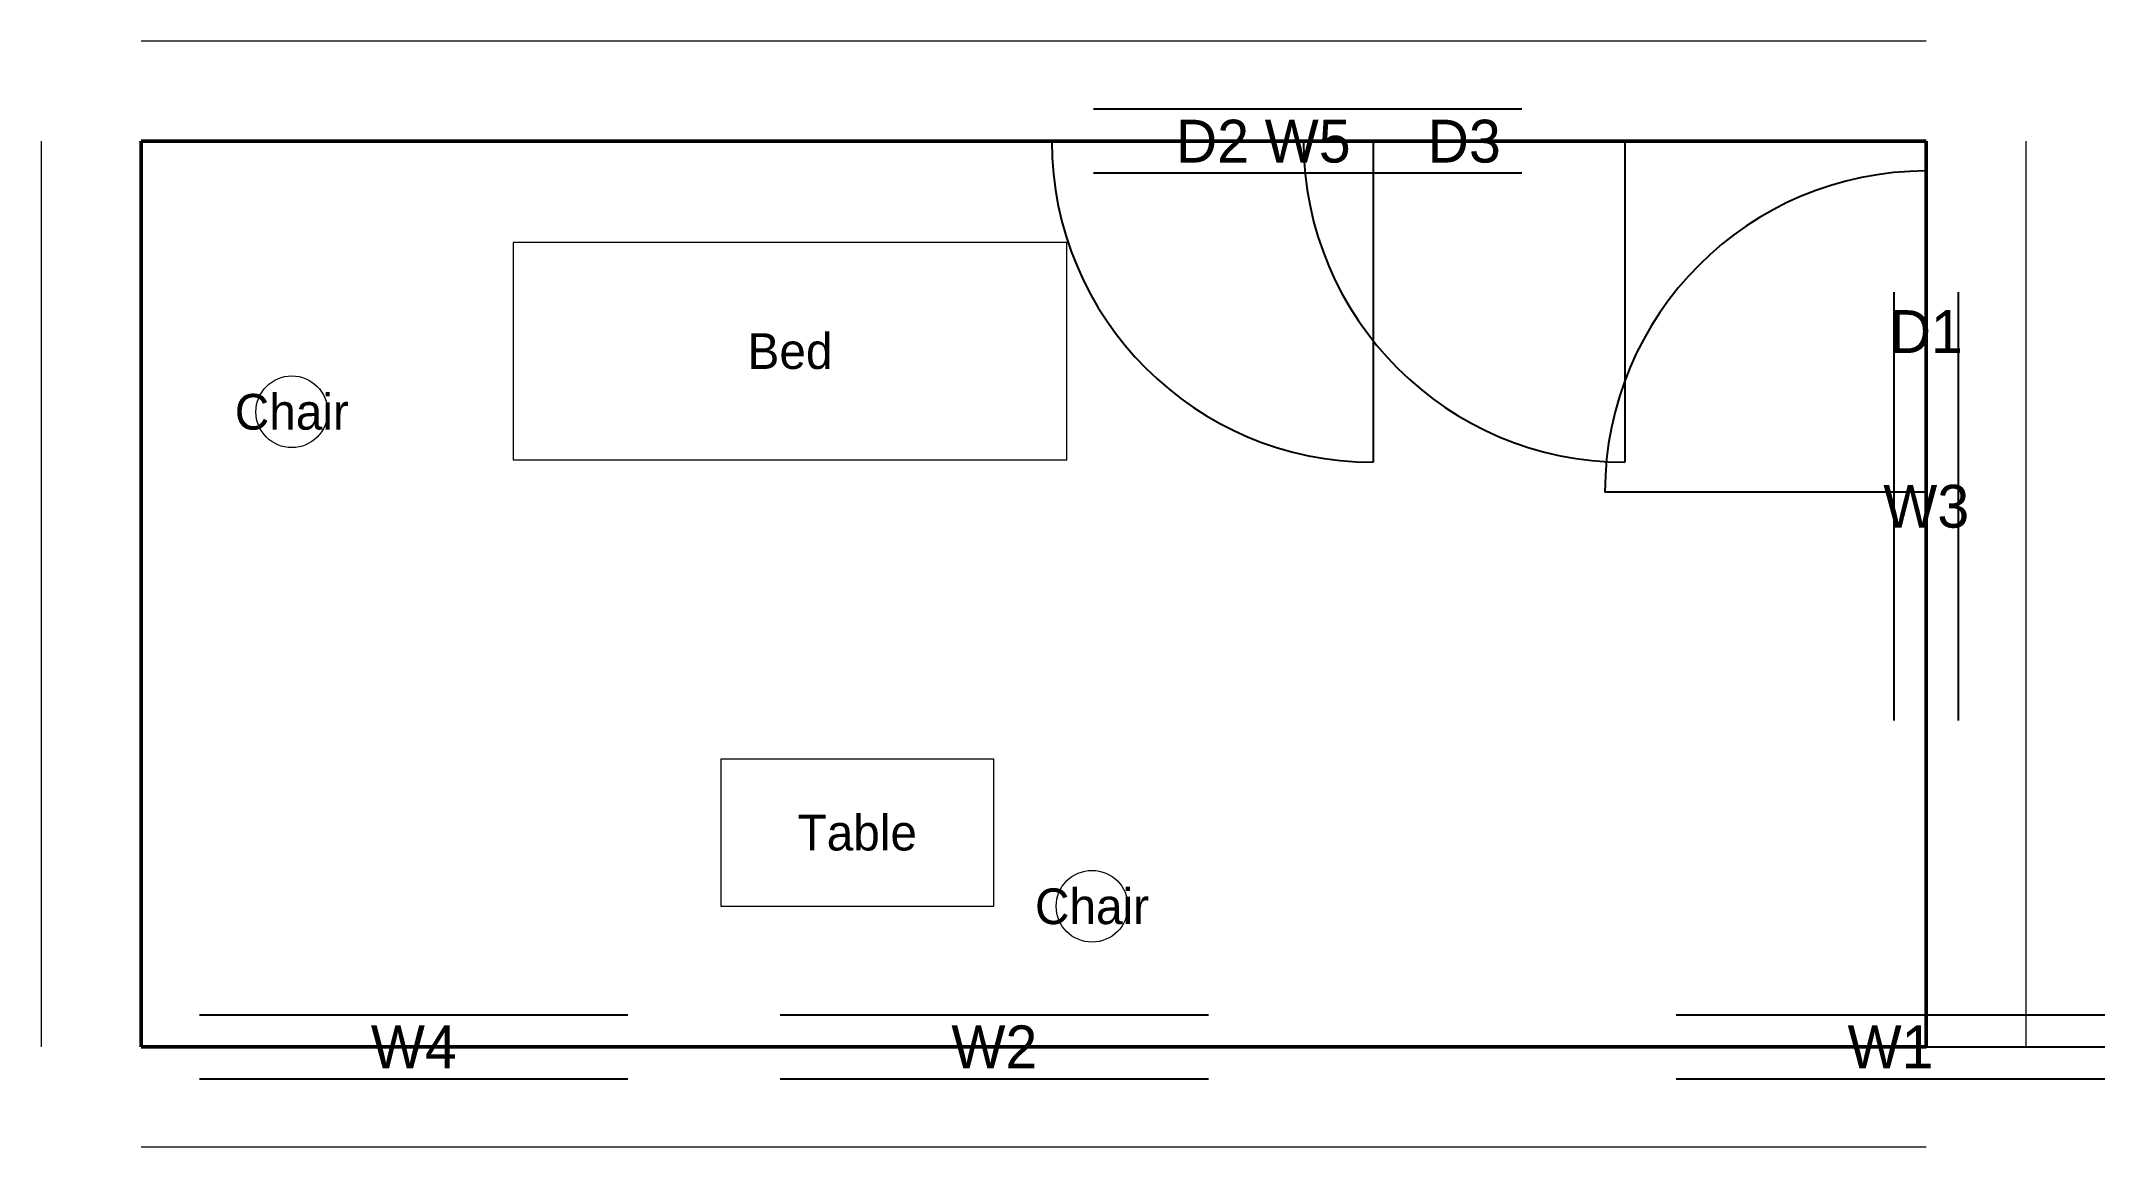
# Model space of a CAD drawing. Header units: metres. Extents: x -28 to 550, y -28 to 282.
import ezdxf
from ezdxf.enums import TextEntityAlignment as Align

# ---------------------------------------------------------------- set-up
doc = ezdxf.new("R2010")
doc.units = ezdxf.units.M
for name, color, linetype, lineweight in [('DIMS', 8, 'Continuous', 13), ('DOORS', 1, 'Continuous', 25), ('FURNITURE', 7, 'Continuous', 13), ('LABELS', 4, 'Continuous', 13), ('WALLS', 2, 'Continuous', 50), ('WINDOWS', 5, 'Continuous', 25)]:
    doc.layers.add(name, color=color, linetype=linetype, lineweight=lineweight)

msp = doc.modelspace()

# ---------------------------------------------------------------- linework, layer by layer
at = {"layer": 'DIMS'}
for p, q in [((206.52, 281.82), (0, 281.82)), ((500, 281.82), (206.52, 281.82)), ((-28, 253.82), (-28, 0)), ((528, 0), (528, 253.82)), ((0, -28), (500, -28))]:
    msp.add_line(p, q, dxfattribs=at)
at = {"layer": 'DOORS'}
for p, q in [((345.06, 253.82), (345.06, 163.82)), ((415.58, 253.82), (415.58, 163.82)), ((500, 155.46), (410, 155.46))]:
    msp.add_line(p, q, dxfattribs=at)
for centre, start, end in [((345.06, 253.82), 180, 270), ((415.58, 253.82), 180, 270), ((500, 155.46), 90, 180)]:
    msp.add_arc(centre, 90, start, end, dxfattribs=at)
at = {"layer": 'FURNITURE'}
for points in [[(259.23, 225.43), (104.23, 225.43), (104.23, 164.52), (259.23, 164.52), (259.23, 225.43)], [(162.32, 39.47), (238.82, 39.47), (238.82, 80.59), (162.32, 80.59), (162.32, 39.47)]]:
    msp.add_lwpolyline(points, dxfattribs=at)
for centre in [(42.18, 177.97), (266.33, 39.39)]:
    msp.add_circle(centre, 10.05, dxfattribs=at)
at = {"layer": 'WALLS', "lineweight": 50}
for p, q in [((206.52, 253.82), (0, 253.82)), ((0, 253.82), (0, 0)), ((500, 253.82), (206.52, 253.82)), ((500, 0), (500, 253.82)), ((0, 0), (500, 0))]:
    msp.add_line(p, q, dxfattribs=at)
at = {"layer": 'WINDOWS'}
for p, q in [((386.73, 262.82), (266.73, 262.82)), ((386.73, 253.82), (266.73, 253.82)), ((386.73, 244.82), (266.73, 244.82)), ((491, 91.5), (491, 211.5)), ((500, 91.5), (500, 211.5)), ((509, 91.5), (509, 211.5)), ((16.35, 9), (136.35, 9)), ((178.97, 9), (298.97, 9)), ((430, 9), (550, 9)), ((16.35, 0), (136.35, 0)), ((178.97, 0), (298.97, 0)), ((430, 0), (550, 0)), ((16.35, -9), (136.35, -9)), ((178.97, -9), (298.97, -9)), ((430, -9), (550, -9))]:
    msp.add_line(p, q, dxfattribs=at)

# ---------------------------------------------------------------- texts
at = {"layer": 'LABELS'}
for s, height, p in [('D2', 12, (300.06, 253.82)), ('W5', 12, (326.73, 253.82)), ('D3', 12, (370.58, 253.82)), ('D1', 12, (500, 200.46)), ('Bed', 10, (181.73, 194.98)), ('Chair', 10, (42.18, 177.97)), ('W3', 12, (500, 151.5)), ('Table', 10, (200.57, 60.03)), ('Chair', 10, (266.33, 39.39)), ('W4', 12, (76.35, 0)), ('W2', 12, (238.97, 0)), ('W1', 12, (490, 0))]:
    msp.add_text(s, height=height, dxfattribs=at).set_placement(p, align=Align.MIDDLE_CENTER)

doc.saveas('drawing.dxf')
